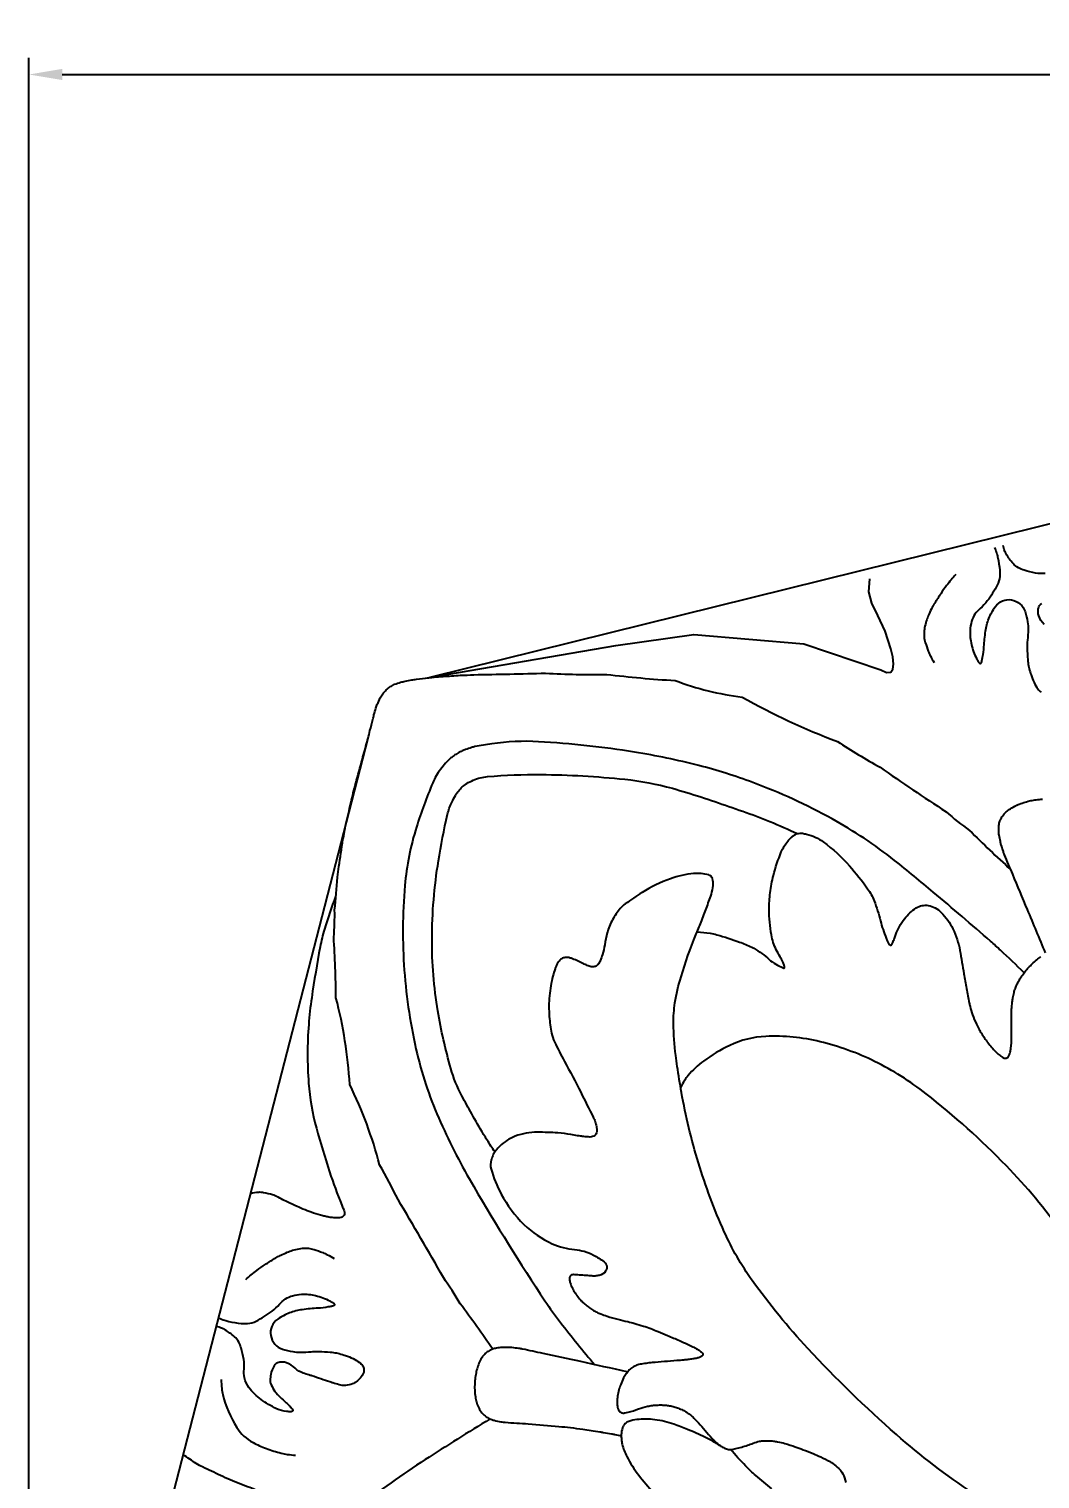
# Model space of a CAD drawing. Header units: millimetres. Extents: x 96 to 279, y 61 to 183.
# Drawn here: x 135.85 to 139.65, y 125.75 to 131.2 of the extents above; entities that cross this region are included whole.
import ezdxf

# ---------------------------------------------------------------- set-up
doc = ezdxf.new("R2010")
doc.units = ezdxf.units.MM
doc.layers.add('DIMENSIONS', color=4, linetype='Continuous')
doc.layers.add('PART', color=7, linetype='Continuous')
doc.styles.get("Standard").update_dxf_attribs({"font": 'arial.ttf'})
doc.dimstyles.new('BALMER1', dxfattribs={"dimscale": 0, "dimtxt": 0.09375, "dimasz": 0.125, "dimexe": 0.0625, "dimexo": 0.125, "dimgap": 0.0625, "dimtad": 1, "dimdec": 4, "dimlfac": -1, "dimzin": 3, "dimdsep": 46, "dimlunit": 4, "dimtxsty": 'Standard', "dimcen": 0.0625, "dimdle": 0.0625, "dimclrd": 256, "dimclre": 256, "dimclrt": 256, "dimadec": 0, "dimazin": 0, "dimtfac": 0.75, "dimtdec": 4, "dimtix": 1, "dimtmove": 2, "dimatfit": 3, "dimfxl": 1, "dimtolj": 1, "dimtzin": 3, "dimarcsym": 0})

# ---------------------------------------------------------------- blocks, each defined once
blk = doc.blocks.new('BALMERREPEAT206VI')
at = {"layer": 'PART'}
for p, q in [((-1.0919, 6.7195), (-5.3678, 5.6609)), ((-6.7195, 1.0919), (-5.5998, 5.4327))]:
    blk.add_line(p, q, dxfattribs=at)
at = {"layer": 'PART', "flags": 128}
for points in [[(-2.3411, 5.3812, -0.000001), (-2.3191, 5.4126, -0.000191)], [(-3.2439, 6.1495, -0.019394), (-3.2357, 6.1269, -0.027282), (-3.2313, 6.1104, -0.025172), (-3.2244, 6.065, -0.048164), (-3.2242, 6.0409, -0.095524), (-3.2336, 6.0086, -0.045228), (-3.2711, 5.9489, -0.056224), (-3.298, 5.9209, 0.074429), (-3.3175, 5.8991, 0.072198), (-3.3301, 5.8721, 0.062194), (-3.3358, 5.838, 0.067281), (-3.331, 5.7854, 0.062584), (-3.3115, 5.732, 0.008225), (-3.3053, 5.7205, 0.041519), (-3.3039, 5.7183, 0.077423), (-3.2995, 5.7143, 0.203994), (-3.2972, 5.7139, 0.18713), (-3.2948, 5.7155, 0.084847), (-3.2922, 5.721, 0.01604), (-3.2912, 5.725, 0.005067), (-3.2886, 5.7375, 0.032987), (-3.2838, 5.7759, -0.021225), (-3.2778, 5.8356, -0.058885), (-3.2652, 5.8828, -0.057738), (-3.2416, 5.9266, -0.140133), (-3.2138, 5.9492, -0.148633), (-3.1801, 5.9529, -0.132417), (-3.1478, 5.9374, -0.140006), (-3.1292, 5.909, -0.033225), (-3.1198, 5.87, -0.04608), (-3.1176, 5.8411, -0.022417), (-3.12, 5.8009, 0.030767), (-3.1213, 5.7717, 0.014797), (-3.1192, 5.7285, 0.027206), (-3.1161, 5.7052, 0.020823), (-3.1137, 5.695, 0.008563), (-3.1066, 5.6707, 0.038151), (-3.0954, 5.6428, 0.040244), (-3.0808, 5.6182, 0.096266), (-3.0682, 5.6062, 0.117817)], [(-3.0574, 5.8601, -0.109279), (-3.0775, 5.8926, -0.072745), (-3.0804, 5.9076, -0.078638), (-3.0788, 5.9218, -0.180831), (-3.0666, 5.9387, -0.104834)], [(-3.053, 6.0522, -0.069486), (-3.0894, 6.0536, -0.029318), (-3.1325, 6.064, -0.055022), (-3.1542, 6.0733, -0.083616), (-3.174, 6.0894, -0.047781), (-3.2001, 6.1254, -0.04485), (-3.206, 6.1379, -0.030451), (-3.2119, 6.1575)], [(-3.3896, 6.0487, 0.014948), (-3.4242, 6.0069, 0.021419), (-3.4462, 5.9761, 0.001166), (-3.4688, 5.9411, 0.00902), (-3.4716, 5.9365, 0.017692), (-3.481, 5.9193, 0.012125), (-3.4932, 5.8934, 0.03124), (-3.5006, 5.8734, 0.025753), (-3.5068, 5.8482, 0.045221), (-3.5091, 5.8244, 0.051113), (-3.5071, 5.8032, 0.029365), (-3.5043, 5.7926, 0.009244), (-3.493, 5.7597, 0.030703), (-3.4853, 5.7421, 0.020436), (-3.4711, 5.717)], [(-5.3678, 5.6609, 0.005852), (-5.3347, 5.664, 0.004785), (-5.318, 5.6653, 0.001235), (-5.2532, 5.6693, 0.008641), (-5.2022, 5.6715, 0.001634), (-4.9321, 5.6774, 0.018731), (-4.7024, 5.673, 0.016683), (-4.4455, 5.6499, 0.059054), (-4.1929, 5.5878, 0.038804), (-3.8348, 5.4207, 0.014905), (-3.6744, 5.3237, 0.009333), (-3.4261, 5.1566, 0.029344), (-3.3379, 5.0867, 0.015487), (-3.1834, 4.94)], [(-4.3625, 4.7054, -0.017417), (-4.3129, 4.6999, -0.034247), (-4.288, 4.6945, -0.015376), (-4.2025, 4.6668, -0.028092), (-4.1571, 4.6476, -0.072785), (-4.0977, 4.6069, 0.084885), (-4.0459, 4.5731, 0.016131), (-4.0357, 4.5691, 0.18925), (-4.0347, 4.5691, 0.265558), (-4.0333, 4.571, 0.109689), (-4.0338, 4.5763, 0.022666), (-4.0353, 4.5805, 0.007802), (-4.0405, 4.5923, 0.024384), (-4.0504, 4.6113, -0.017141), (-4.0649, 4.6381, -0.071114), (-4.0831, 4.6936, -0.043277), (-4.0916, 4.7888, -0.032159), (-4.0878, 4.852, -0.030589), (-4.0754, 4.9174, -0.03785), (-4.0458, 5.0055, -0.074775), (-4.0212, 5.0459, -0.012364), (-4.0099, 5.0587, -0.035204), (-4.0055, 5.0628, -0.034267), (-3.9961, 5.0694, -0.04596), (-3.9884, 5.0732, -0.052518), (-3.9807, 5.0752, -0.039344), (-3.97, 5.076, -0.046665), (-3.9665, 5.0757, -0.010232), (-3.9508, 5.0723, -0.101078), (-3.8881, 5.0432, -0.051865), (-3.7892, 4.9531, -0.028472), (-3.7211, 4.8673, -0.06087), (-3.6969, 4.8221, -0.031403), (-3.6729, 4.7467, 0.036209), (-3.6514, 4.6814, 0.001353), (-3.6461, 4.6687, 0.007728), (-3.6451, 4.6664, 0.03983), (-3.6423, 4.6614, 0.045362), (-3.6392, 4.6574, 0.127935), (-3.636, 4.6555, 0.178801), (-3.6334, 4.6557, 0.114518), (-3.6307, 4.6577, 0.068829), (-3.6278, 4.6623, 0.007163), (-3.625, 4.6686, 0.005952), (-3.6219, 4.6762, 0.010476), (-3.6203, 4.6806, -0.003205), (-3.6153, 4.6949, -0.077179), (-3.5828, 4.7543, -0.086952), (-3.5385, 4.7951, -0.188541), (-3.4932, 4.8042, -0.156635), (-3.4445, 4.7785, -0.079332), (-3.4007, 4.7166, -0.070176), (-3.374, 4.6354, -0.005262), (-3.3592, 4.5474, 0.008414), (-3.3496, 4.4925, 0.001319), (-3.3389, 4.4379, 0.005491), (-3.3362, 4.4249, 0.032774), (-3.3271, 4.3937, 0.027435), (-3.3119, 4.3581, 0.010189), (-3.3014, 4.3377, 0.01482), (-3.2935, 4.3241, 0.011307), (-3.2815, 4.306, 0.012014), (-3.2695, 4.2894, 0.014233), (-3.254, 4.2702, 0.017863), (-3.2406, 4.2557, 0.011526), (-3.2335, 4.2488, 0.011632), (-3.2261, 4.2423, 0.026618), (-3.2205, 4.2381, 0.020749), (-3.2128, 4.2333, 0.063498), (-3.2071, 4.231, 0.073244), (-3.2017, 4.2304, 0.101756), (-3.1972, 4.2315, 0.097175), (-3.1933, 4.2344, 0.05166), (-3.1899, 4.2391, 0.0499), (-3.1874, 4.2445, 0.020345), (-3.1849, 4.2526, 0.024526), (-3.1835, 4.2596, 0.018673), (-3.181, 4.2807, 0.019795), (-3.1802, 4.3008, 0.000134), (-3.1801, 4.3255, 0.000135), (-3.1801, 4.3499, 0.000218), (-3.1801, 4.3742, -0.000302), (-3.1801, 4.3986, -0.016028), (-3.1796, 4.4141, -0.009292), (-3.1774, 4.4408, -0.020641), (-3.175, 4.4574, -0.017193), (-3.1706, 4.4771, -0.024042), (-3.1656, 4.4933, -0.022967), (-3.1588, 4.5096, -0.021884), (-3.1506, 4.5252, -0.021497), (-3.1409, 4.5403, -0.016766), (-3.1294, 4.5554, -0.015555), (-3.116, 4.5709, -0.015817), (-3.1024, 4.5847, -0.01327), (-3.0854, 4.6003, -0.022932), (-3.0701, 4.6122, -0.020691)], [(-5.5998, 5.4327, -0.003043), (-5.5927, 5.4618, 0.004662), (-5.5823, 5.5039, 0.005389), (-5.5776, 5.5212, 0.003721), (-5.5705, 5.546, 0.026928), (-5.5652, 5.5607, 0.016192), (-5.5545, 5.5842, 0.04334), (-5.5447, 5.6002, 0.041152), (-5.5317, 5.6151, 0.048511), (-5.5165, 5.6273, 0.050815), (-5.4999, 5.6359, 0.020188), (-5.4776, 5.6436, 0.027209), (-5.4606, 5.6478, 0.00541), (-5.4355, 5.6522, 0.007898), (-5.4183, 5.6548, 0.005443), (-5.3724, 5.6604, 0.000803), (-5.3678, 5.6609, 0.004785)], [(-5.1301, 3.1361, 0.009069), (-5.2532, 3.3073, 0.01632), (-5.3167, 3.4058, 0.006204), (-5.4872, 3.6986, 0.014232), (-5.5563, 3.8292, 0.050653), (-5.6689, 4.1313, 0.04948), (-5.7205, 4.4573, 0.010696), (-5.7288, 4.6854, 0.024001), (-5.7255, 4.7871, 0.003532), (-5.7146, 4.9103, 0.01084), (-5.7099, 4.9503, 0.006835), (-5.6943, 5.0522, 0.011984), (-5.6832, 5.1099, 0.00559), (-5.6648, 5.1904, 0.006066), (-5.6462, 5.2641, 0.005581), (-5.6211, 5.3543, -0.007702), (-5.6031, 5.4197, -0.001361), (-5.5998, 5.4327, 0.004662)], [(-3.1325, 4.5515, 0.003647), (-3.2214, 4.6361, 0.008867), (-3.2588, 4.67, 0.004729), (-3.4741, 4.8545, 0.007113), (-3.6202, 4.9738, 0.042125), (-3.8549, 5.1298, 0.036137), (-4.1534, 5.2666, 0.026685), (-4.3561, 5.3303, 0.022971), (-4.5976, 5.3805, 0.025315), (-4.9585, 5.4199, 0.052232), (-5.1346, 5.4117, 0.006737), (-5.1979, 5.4012, 0.032714), (-5.2108, 5.398, 0.010853), (-5.2332, 5.3903, 0.019643), (-5.2454, 5.3853, 0.021366), (-5.2621, 5.3767, 0.023597), (-5.2766, 5.3676, 0.025062), (-5.2882, 5.3586, 0.01726), (-5.3038, 5.3441, 0.026292), (-5.3084, 5.3391, 0.00588), (-5.3272, 5.3156, 0.066792), (-5.3567, 5.2652, 0.021925), (-5.4177, 5.0991, 0.055803), (-5.4615, 4.8791, 0.039259), (-5.4636, 4.5608, 0.040615), (-5.4151, 4.2466, 0.047533), (-5.3272, 3.9894, 0.026262), (-5.2027, 3.7483, 0.014055), (-4.9347, 3.3183, 0.018961), (-4.8761, 3.2369, 0.009289), (-4.7475, 3.0777)], [(-5.1233, 3.8783, -0.004365), (-5.152, 3.9223, -0.009088), (-5.1653, 3.9438, -0.004597), (-5.2101, 4.0214, -0.005367), (-5.2471, 4.0885, -0.054509), (-5.2886, 4.1912, -0.027132), (-5.3374, 4.4079, -0.042745), (-5.3594, 4.678, -0.039252), (-5.3351, 4.972, -0.015964), (-5.301, 5.1469, -0.059719), (-5.2849, 5.1919, -0.01173), (-5.2711, 5.218, -0.029316), (-5.2647, 5.2279, -0.030541), (-5.2526, 5.2426, -0.029378), (-5.2383, 5.2563, -0.050279), (-5.229, 5.2627, -0.020704), (-5.2046, 5.2748, -0.084128), (-5.1503, 5.2888, -0.023352), (-4.9496, 5.2964, -0.023799), (-4.6341, 5.2785, -0.041426), (-4.4556, 5.2447, -0.01237), (-4.3482, 5.2121, -0.00626), (-4.1386, 5.1398, -0.01468), (-4.0885, 5.1202, -0.006981), (-3.9849, 5.0743)], [(-3.052, 4.6262, 0.00011), (-3.12, 4.789, 0.000135), (-3.1755, 4.9216, 0.000005), (-3.1909, 4.9584, -0.000339), (-3.2063, 4.9951, -0.017311), (-3.2107, 5.0067, -0.008147), (-3.2187, 5.0318, -0.020767), (-3.2221, 5.0448, -0.011558), (-3.2266, 5.0684, -0.034667), (-3.2281, 5.0844, -0.027429), (-3.2275, 5.1048, -0.063529), (-3.2239, 5.1216, -0.060145), (-3.2159, 5.1379, -0.052896), (-3.2042, 5.1523, -0.048894), (-3.1887, 5.1649, -0.024089), (-3.1682, 5.1771, -0.029926), (-3.1508, 5.1851, -0.018467), (-3.1285, 5.1929, -0.020046), (-3.1075, 5.1984, -0.022399), (-3.087, 5.2019, -0.020023), (-3.0639, 5.2039, -0.035782)], [(-3.3247, 2.5954, -0.03276), (-3.6129, 2.8159, -0.025623), (-3.9459, 3.1387, -0.032157), (-4.1548, 3.3942, -0.050114), (-4.2604, 3.5782, -0.030772), (-4.3577, 3.8374, -0.031371), (-4.421, 4.1015, -0.003627), (-4.4373, 4.1995, -0.008786), (-4.443, 4.2401, -0.027271), (-4.4513, 4.3606, -0.042523), (-4.4457, 4.438, -0.035381), (-4.423, 4.5362, -0.021265), (-4.3671, 4.694, -0.002417), (-4.3478, 4.7413, 0.004118), (-4.3366, 4.7692, 0.008054), (-4.3272, 4.7941, 0.003876), (-4.3089, 4.8463, 0.065075), (-4.3023, 4.8791, 0.08361), (-4.3049, 4.9052, 0.266502), (-4.3188, 4.919, 0.086464), (-4.3755, 4.9242, 0.067918), (-4.4628, 4.905, 0.051086), (-4.5692, 4.853, 0.018724), (-4.6325, 4.8102, 0.055845), (-4.6515, 4.7928, 0.055986), (-4.6806, 4.7506, 0.054327), (-4.7004, 4.7017, 0.033274), (-4.71, 4.656, -0.042715), (-4.7183, 4.6205, -0.012511), (-4.7269, 4.5959, -0.04006), (-4.7304, 4.5886, -0.047949), (-4.7344, 4.5829, -0.0521), (-4.7391, 4.5785, -0.063885), (-4.7448, 4.5753, -0.073982), (-4.7503, 4.5739, -0.046355), (-4.7575, 4.5738, -0.048271), (-4.7642, 4.5751, -0.013804), (-4.7721, 4.5776, -0.013352), (-4.7802, 4.5807, -0.024011), (-4.7945, 4.5874, 0.016712), (-4.815, 4.5974, 0.021659), (-4.8363, 4.6058, 0.039307), (-4.8485, 4.6089, 0.057758), (-4.8551, 4.6093, 0.04965), (-4.8627, 4.6081, 0.057085), (-4.8682, 4.606, 0.043579), (-4.8747, 4.6019, 0.075145), (-4.8833, 4.5929, 0.048753), (-4.8928, 4.5762, 0.028421), (-4.8968, 4.5657, 0.011387), (-4.9046, 4.5388, 0.042638), (-4.9177, 4.4649, 0.040871), (-4.9183, 4.3866, 0.032761), (-4.9096, 4.324, 0.060656), (-4.8986, 4.2916, 0.013201), (-4.8611, 4.2184, -0.008277), (-4.8002, 4.1023, -0.001266), (-4.7531, 4.0081, -0.010218), (-4.7475, 3.9963, -0.038639), (-4.7441, 3.9868, -0.022272), (-4.7403, 3.9698, -0.051119), (-4.7395, 3.9591, -0.058116), (-4.7408, 3.9498, -0.105962), (-4.7446, 3.9424, -0.114433), (-4.7507, 3.9376, -0.065285), (-4.7602, 3.9347, -0.05929), (-4.7711, 3.9341, -0.009229), (-4.7878, 3.9355, -0.012127), (-4.8005, 3.9371, -0.008651), (-4.8121, 3.939, 0.004034), (-4.8368, 3.9434, 0.025249), (-4.8861, 3.9493, 0.016272), (-4.9631, 3.9519, 0.089934), (-5.0461, 3.9371, 0.109061), (-5.1046, 3.8992, 0.016441), (-5.119, 3.8836, 0.035372), (-5.125, 3.8757, 0.043849), (-5.1292, 3.8677, 0.019465), (-5.1364, 3.8486, 0.151361), (-5.137, 3.8137, 0.050975), (-5.099, 3.7195, 0.078771), (-5.0138, 3.6056, 0.086918), (-4.9072, 3.533, 0.085473), (-4.8231, 3.5112, -0.100757), (-4.7521, 3.4905, -0.042612), (-4.7122, 3.4649, -0.141627), (-4.7036, 3.4533, -0.242976), (-4.7065, 3.4298, -0.194208), (-4.7307, 3.4137, -0.01522), (-4.7453, 3.4112, -0.053315), (-4.7495, 3.411, -0.004086), (-4.768, 3.4125, 0.003214), (-4.7916, 3.4144, 0.00218), (-4.8175, 3.4162, 0.005712), (-4.8274, 3.4168, 0.097188), (-4.8331, 3.4159, 0.092159), (-4.8384, 3.4128, 0.112035), (-4.8414, 3.4087, 0.097735), (-4.8427, 3.4031, 0.042281), (-4.8422, 3.3957, 0.040486), (-4.8405, 3.3883, 0.017061), (-4.8375, 3.3797, 0.015334), (-4.8335, 3.3705, 0.028789), (-4.8242, 3.3533, 0.024366), (-4.8112, 3.3344, 0.02423), (-4.7981, 3.3188, 0.026699), (-4.7848, 3.3059, 0.021166), (-4.7702, 3.2942, 0.022719), (-4.7558, 3.2846, 0.018833), (-4.7388, 3.2753, 0.02386), (-4.7248, 3.2691, 0.017352), (-4.7006, 3.2606, 0.010614), (-4.6603, 3.249, 0.011522), (-4.6235, 3.2402, -0.016057), (-4.5971, 3.2336, -0.010007), (-4.5642, 3.2235, -0.011935), (-4.537, 3.2139, -0.005069), (-4.5089, 3.2029, -0.003954), (-4.4732, 3.188, -0.003579), (-4.4288, 3.1689, -0.005237), (-4.3987, 3.1552, -0.007798), (-4.3785, 3.1455, -0.010963), (-4.3645, 3.138, -0.012865), (-4.359, 3.1347, -0.009352), (-4.3517, 3.13, -0.029782), (-4.3477, 3.1268, -0.025451), (-4.3434, 3.1227, -0.080766), (-4.3412, 3.1194, -0.103896), (-4.3406, 3.1164, -0.119035), (-4.3412, 3.1136, -0.101995), (-4.3432, 3.1111, -0.042979), (-4.3467, 3.1086, -0.042413), (-4.3507, 3.1067, -0.015085), (-4.3571, 3.1044, -0.018726), (-4.3624, 3.103, -0.015971), (-4.3789, 3.0997, -0.015582), (-4.396, 3.0975, -0.001968), (-4.4128, 3.0958, -0.001271), (-4.4389, 3.0935, -0.004371), (-4.4854, 3.0898, 0.003792), (-4.5319, 3.086, 0.012009), (-4.5488, 3.0842, 0.008666), (-4.572, 3.0806, 0.042305), (-4.5902, 3.0759, 0.053269), (-4.6038, 3.0694, 0.029107), (-4.6111, 3.0642, 0.031297), (-4.6174, 3.0587, 0.023295), (-4.6229, 3.0525, 0.016984), (-4.6298, 3.0435, 0.036738), (-4.6389, 3.0283, 0.024323), (-4.6498, 3.004, 0.027645), (-4.6566, 2.9832, 0.025762), (-4.6615, 2.9603, 0.03418), (-4.6635, 2.9378, 0.049457), (-4.6623, 2.9222, 0.033151), (-4.6603, 2.9141, 0.043575), (-4.6579, 2.9083, 0.06397), (-4.6541, 2.9028, 0.07741), (-4.6498, 2.8994, 0.076065), (-4.6437, 2.897, 0.083469), (-4.6378, 2.8967, 0.019441), (-4.633, 2.8974, 0.00866), (-4.6223, 2.8997, 0.039504), (-4.5826, 2.9121, -0.047165), (-4.5492, 2.9221, -0.017502), (-4.5302, 2.9251, -0.019402), (-4.513, 2.9266, -0.018844), (-4.4951, 2.9268, -0.019599), (-4.4779, 2.9256, -0.023957), (-4.4616, 2.9231, -0.022319), (-4.4444, 2.9187, -0.025666), (-4.4282, 2.913, -0.025678), (-4.4128, 2.9056, -0.024506), (-4.396, 2.8954, -0.030425), (-4.3835, 2.8858, -0.013959), (-4.372, 2.8752, -0.010162), (-4.3568, 2.8598, -0.023116), (-4.3321, 2.8311, 0.0222), (-4.3074, 2.8024, 0.013644), (-4.2957, 2.7907, 0.012702), (-4.2825, 2.7787, 0.046598), (-4.2706, 2.7703, 0.042177), (-4.256, 2.7634, 0.06222), (-4.2397, 2.7596, 0.081265), (-4.2268, 2.7603, 0.010825), (-4.2168, 2.7628, 0.004927), (-4.1948, 2.7689, 0.020325), (-4.1516, 2.7833, -0.036605), (-4.1273, 2.7905, -0.038927), (-4.1141, 2.7923, -0.02528), (-4.0937, 2.7925, -0.017189), (-4.0755, 2.7912, -0.02036), (-4.0602, 2.7889, -0.021952), (-4.0323, 2.7822, -0.015409), (-3.9934, 2.7698, -0.006688), (-3.9641, 2.7589, -0.005102), (-3.926, 2.7439, -0.01252), (-3.8976, 2.7314, -0.009795), (-3.862, 2.7139, -0.046026), (-3.8569, 2.7107, -0.01012), (-3.8356, 2.6934, -0.183268), (-3.8037, 2.6361, -0.169075)], [(-4.0811, 2.6123, -0.006575), (-4.1417, 2.6619, -0.026048), (-4.1801, 2.6977, -0.016335), (-4.2363, 2.7598)], [(-5.7218, 4.8383, 0.015255), (-5.7637, 4.7156, 0.028661), (-5.7801, 4.6486, 0.009317), (-5.8119, 4.4577, 0.017723), (-5.8232, 4.3565, 0.037475), (-5.8233, 4.1366, 0.048102), (-5.7942, 3.9677, 0.012902), (-5.7447, 3.8032, 0.016647), (-5.6989, 3.6782, 0.007869), (-5.6922, 3.6624, -0.019341), (-5.6896, 3.656, -0.094608), (-5.6884, 3.6476, -0.107239), (-5.6902, 3.6404, -0.117307), (-5.6944, 3.6354, -0.095724), (-5.7015, 3.632, -0.037715), (-5.712, 3.6301, -0.042898), (-5.7213, 3.6299, -0.012788), (-5.737, 3.6314, -0.018674), (-5.7477, 3.633, -0.010005), (-5.762, 3.6361, -0.008646), (-5.7784, 3.6403, -0.016251), (-5.8137, 3.6512, -0.018081), (-5.8446, 3.6631, -0.006174), (-5.8661, 3.6726, -0.003496), (-5.9036, 3.69, -0.011388), (-5.9265, 3.7015, 0.011291), (-5.9494, 3.713, 0.044481), (-5.9588, 3.7165, 0.01282), (-5.9925, 3.7247, 0.07182), (-6.0112, 3.726, 0.044291), (-6.0413, 3.7211)], [(-2.6168, 2.1902, 0.017677), (-2.5897, 2.1809, 0.021234), (-2.5666, 2.175, 0.052645), (-2.4745, 2.1654, 0.065949), (-2.4011, 2.1752, 0.159509), (-2.349, 2.2095, 0.109038), (-2.3093, 2.2903, 0.101225), (-2.3044, 2.426, 0.08459), (-2.3574, 2.579, 0.009383), (-2.4692, 2.7737, 0.007266), (-2.6219, 3.0201, 0.004717), (-2.8143, 3.3147, 0.005304), (-2.9906, 3.5732, 0.040993), (-3.1995, 3.8257, 0.033105), (-3.5013, 4.0966, 0.052353), (-3.6948, 4.2181, 0.054823), (-3.9, 4.2922, 0.069606), (-4.1039, 4.3123, 0.102507), (-4.2397, 4.2783, 0.044263), (-4.3381, 4.2196, 0.063464), (-4.3965, 4.1648, 0.031649), (-4.4089, 4.1477, 0.020456), (-4.4253, 4.1193)], [(-6.0599, 3.3985, -0.014948), (-6.0179, 3.4328, -0.021419), (-5.9869, 3.4545, -0.001166), (-5.9518, 3.4769, -0.00902), (-5.9472, 3.4797, -0.017692), (-5.9299, 3.4889, -0.012125), (-5.9039, 3.5009, -0.03124), (-5.8838, 3.5082, -0.025753), (-5.8586, 3.5141, -0.045221), (-5.8347, 3.5163, -0.051113), (-5.8136, 3.5141, -0.029365), (-5.803, 3.5113, -0.009244), (-5.7702, 3.4997, -0.030703), (-5.7527, 3.4918, -0.020436), (-5.7277, 3.4775)], [(-6.1619, 3.2536, 0.019394), (-6.1394, 3.2451, 0.027282), (-6.1229, 3.2407, 0.025172), (-6.0775, 3.2334, 0.048164), (-6.0534, 3.2331, 0.095524), (-6.021, 3.2421, 0.045228), (-5.9611, 3.2793, 0.056224), (-5.9329, 3.3059, -0.074429), (-5.9109, 3.3253, -0.072198), (-5.8838, 3.3376, -0.062194), (-5.8497, 3.3431, -0.067281), (-5.7971, 3.3379, -0.062584), (-5.7438, 3.318, -0.008225), (-5.7324, 3.3118, -0.041519), (-5.7302, 3.3103, -0.077423), (-5.7262, 3.3059, -0.203994), (-5.7258, 3.3036, -0.18713), (-5.7274, 3.3012, -0.084847), (-5.7331, 3.2986, -0.01604), (-5.737, 3.2976, -0.005067), (-5.7496, 3.2952, -0.032987), (-5.788, 3.2907, 0.021225), (-5.8477, 3.2851, 0.058885), (-5.895, 3.2728, 0.057738), (-5.939, 3.2496, 0.140133), (-5.9618, 3.2219, 0.148633), (-5.9658, 3.1883, 0.132417), (-5.9505, 3.1559, 0.140006), (-5.9222, 3.1371, 0.033225), (-5.8833, 3.1274, 0.04608), (-5.8544, 3.1249, 0.022417), (-5.8143, 3.127, -0.030767), (-5.785, 3.1281, -0.014797), (-5.7418, 3.1257, -0.027206), (-5.7185, 3.1224, -0.020823), (-5.7084, 3.1199, -0.008563), (-5.6841, 3.1126, -0.038151), (-5.6563, 3.1012, -0.040244), (-5.6319, 3.0864, -0.096266), (-5.6199, 3.0737, -0.117817), (-5.6153, 3.0602, -0.123141), (-5.6173, 3.0473, -0.074673), (-5.6284, 3.0291, -0.055485), (-5.644, 3.0142, -0.074977), (-5.6581, 3.0064, -0.071405), (-5.6853, 3.0005, -0.085394), (-5.7085, 3.0029, -0.004289), (-5.7319, 3.0096, -0.008675), (-5.7433, 3.0133, -0.002376), (-5.7773, 3.0248, 0.003077), (-5.8113, 3.0364, 0.007052), (-5.8228, 3.0401, -0.003922), (-5.8435, 3.0465, -0.117968), (-5.8739, 3.0649, 0.109279), (-5.9062, 3.0852, 0.072745), (-5.9213, 3.0882, 0.078638), (-5.9354, 3.0868, 0.180831), (-5.9524, 3.0746, 0.104834), (-5.9658, 3.0419, 0.040878), (-5.9679, 3.0193, 0.086111), (-5.9662, 3.0086, 0.062544), (-5.9543, 2.9843, 0.055417), (-5.9349, 2.9608, 0.009702), (-5.9145, 2.9418, -0.014165), (-5.9007, 2.9287, -0.003818), (-5.8932, 2.9211, -0.005287), (-5.8879, 2.9154, -0.063543), (-5.8836, 2.9094, -0.131249), (-5.8827, 2.9059, -0.231687), (-5.8838, 2.9039, -0.091342), (-5.8888, 2.9015, -0.076698), (-5.8917, 2.9012, -0.016516), (-5.905, 2.9021, -0.083013), (-5.944, 2.913, -0.049371), (-6.0022, 2.9475, -0.070987), (-6.048, 2.9924, -0.114482), (-6.0646, 3.0289, -0.076441), (-6.066, 3.062, 0.069486), (-6.0672, 3.0983, 0.029318), (-6.0772, 3.1415, 0.055022), (-6.0864, 3.1633, 0.083616), (-6.1023, 3.1832, 0.047781), (-6.1381, 3.2096, 0.04485), (-6.1506, 3.2156, 0.030451), (-6.1701, 3.2216)], [(-4.6262, 3.052, 0.000228), (-4.8, 3.0897, 0.000279), (-4.9418, 3.1202, 0.000005), (-5.0192, 3.1369, 0.000361), (-5.0203, 3.1371, 0.01872), (-5.0325, 3.1392, 0.00873), (-5.0589, 3.1424, 0.021788), (-5.0748, 3.1433, 0.016009), (-5.0966, 3.1429, 0.033429), (-5.1166, 3.1405, 0.041058), (-5.1325, 3.1362, 0.025158), (-5.1412, 3.1325, 0.028433), (-5.1485, 3.1285, 0.03433), (-5.1543, 3.1242, 0.023164), (-5.1622, 3.1169, 0.055937), (-5.1726, 3.1037, 0.041502), (-5.1829, 3.0835, 0.02777), (-5.1901, 3.0626, 0.028242), (-5.1949, 3.0413, 0.018662), (-5.1979, 3.0181, 0.019688), (-5.199, 2.9958, 0.023989), (-5.1983, 2.9754, 0.020922), (-5.1953, 2.9521, 0.038743), (-5.1908, 2.9339, 0.033774), (-5.1826, 2.9141, 0.055989), (-5.1721, 2.8978, 0.061604), (-5.1594, 2.8856, 0.048355), (-5.1425, 2.8753, 0.052799), (-5.1254, 2.8692, 0.015343), (-5.1005, 2.8639, 0.023491), (-5.0841, 2.8618, 0.009159), (-5.0407, 2.8589, -0.007496), (-4.9974, 2.8561, -0.0026), (-4.882, 2.8463, -0.006932), (-4.8388, 2.8418, -0.003678), (-4.792, 2.8359, -0.00558), (-4.7612, 2.8314, -0.001265), (-4.7278, 2.8261, -0.003379), (-4.7153, 2.824, -0.000679), (-4.7142, 2.8238, -0.000027), (-4.685, 2.8186, -0.002051), (-4.6714, 2.8161, -0.001155), (-4.6472, 2.8116)], [(-6.152, 3.0229, 0.023885), (-6.1501, 2.989, 0.035019), (-6.1461, 2.9662, 0.080314), (-6.0933, 2.8422, 0.131471), (-6.0323, 2.7857, 0.031167), (-5.9824, 2.7633, 0.029135), (-5.9265, 2.7459, 0.023491), (-5.9037, 2.7413, 0.017198), (-5.8722, 2.7377)], [(-5.1409, 2.8747, 0.00639), (-5.3851, 2.7215, 0.011877), (-5.5133, 2.6343, 0.005856), (-6.018, 2.2644, 0.022783), (-6.1422, 2.162, 0.047664), (-6.3223, 1.9648, 0.044532), (-6.4731, 1.722, 0.008564), (-6.5215, 1.6218, 0.008527), (-6.5667, 1.5196, 0.021929), (-6.7245, 1.0935, 0.033798)], [(-4.2751, 2.7735, 0.010403), (-4.3128, 2.7958, 0.02015), (-4.333, 2.8061, 0.010084), (-4.3985, 2.8348, 0.013093), (-4.4499, 2.8545, 0.053493), (-4.5213, 2.8714, 0.057826), (-4.5892, 2.8721, 0.056394), (-4.6197, 2.8654, 0.116152), (-4.6327, 2.8572, 0.109916), (-4.6429, 2.8408, 0.080206), (-4.6477, 2.8148, 0.030521), (-4.647, 2.7973, 0.029011), (-4.644, 2.7792, 0.068866), (-4.6269, 2.7331, 0.040264), (-4.5815, 2.6628, 0.02861), (-4.5266, 2.5991, 0.032306)], [(-6.5482, 1.5622, -0.008425), (-6.5262, 1.6923, -0.017316), (-6.5122, 1.755, -0.007976), (-6.4422, 2.0079, -0.016081), (-6.4015, 2.1315, -0.042071), (-6.3413, 2.2612, -0.039456), (-6.2556, 2.3872, -0.050147), (-6.1554, 2.4892, -0.072744), (-6.0712, 2.5407, -0.048718), (-6.0235, 2.5558, 0.076128), (-5.9935, 2.5671, 0.022503), (-5.9826, 2.574, 0.112579), (-5.9808, 2.5759, 0.189766), (-5.9802, 2.58, 0.120256), (-5.9831, 2.5858, 0.056261), (-5.9887, 2.591, 0.040197), (-5.9979, 2.5967, 0.037333), (-6.0439, 2.6162, -0.023162), (-6.1188, 2.6455, -0.004211), (-6.1546, 2.6619, -0.002214), (-6.2224, 2.6938, -0.031785), (-6.2459, 2.7069, -0.014546), (-6.2943, 2.7401)]]:
    blk.add_lwpolyline(points, format="xyb", dxfattribs=at)
blk.add_lwpolyline([(-5.3838, 5.6591), (-4.6683, 5.7816), (-4.3746, 5.8222), (-3.9608, 5.7873), (-3.672, 5.6897), (-3.6499, 5.6803), (-3.6343, 5.6808), (-3.6259, 5.692), (-3.6236, 5.7118), (-3.6265, 5.7382), (-3.6335, 5.769), (-3.6558, 5.8354), (-3.6823, 5.8945), (-3.705, 5.9406), (-3.7163, 5.9837), (-3.7124, 6.0325)], dxfattribs=at)
blk = doc.blocks.new('*D123')
at = {"layer": 'Defpoints', "color": 0, "transparency": 16777216}
for p in [(149.5957, 131.0299), (135.8457, 123.0492), (149.5957, 123.0492)]:
    blk.add_point(p, dxfattribs=at)
at = {"layer": 'DIMENSIONS', "lineweight": -2, "transparency": 16777216}
for p, q in [((135.8457, 123.1742), (135.8457, 131.0924)), ((149.5957, 123.1742), (149.5957, 131.0924)), ((135.9707, 131.0299), (149.4707, 131.0299))]:
    blk.add_line(p, q, dxfattribs=at)
at = {"layer": 'DIMENSIONS', "transparency": 16777216}
for points in [[(135.9707, 131.0508), (135.9707, 131.0091), (135.8457, 131.0299)], [(149.4707, 131.0508), (149.4707, 131.0091), (149.5957, 131.0299)]]:
    blk.add_solid(points, dxfattribs=at)
at = {"layer": 'DIMENSIONS', "transparency": 16777216, "insert": (142.7207, 131.1393), "char_height": 0.09375, "attachment_point": 5}
blk.add_mtext('\\A1;D', dxfattribs=at)

msp = doc.modelspace()

# ---------------------------------------------------------------- block references
msp.add_blockref('BALMERREPEAT206VI', (142.72066, 123.10227))

# ---------------------------------------------------------------- dimensions: what is measured, and where the dimension line sits
at = {"layer": 'DIMENSIONS'}
dim = msp.add_linear_dim(base=(149.59566, 131.02995), p1=(135.84566, 123.04921), p2=(149.59566, 123.04921), text='D', dimstyle='BALMER1', override={"dimscale": 1}, dxfattribs=at)
dim.commit()
dim.dimension.update_dxf_attribs({"geometry": '*D123', "text_midpoint": (142.72066, 131.13932)})

doc.saveas('drawing.dxf')
